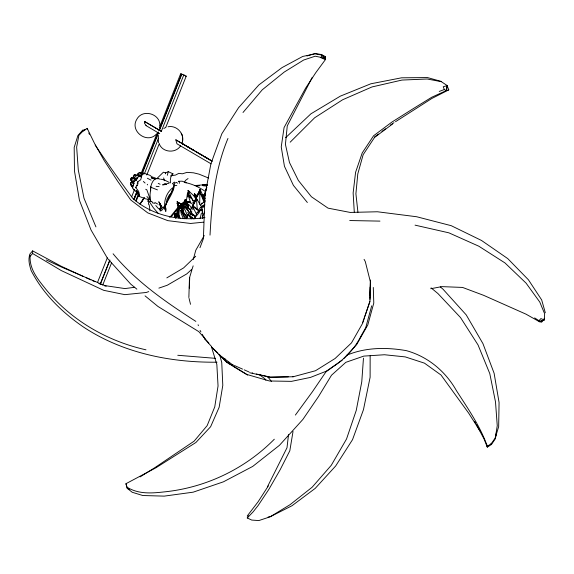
<?xml version="1.0" encoding="UTF-8"?>
<svg xmlns="http://www.w3.org/2000/svg" width="574" height="574" viewBox="0 0 574 574"><rect width="100%" height="100%" fill="white"/><g stroke="black" fill="none" stroke-linecap="round" stroke-linejoin="round"><path stroke-width="0.86" d="M370.151 355.837L370.115 377.29L363.457 409.7L352.529 439.662L335.675 465.973L315.234 488.359L292.044 505.708L270.576 516.55L268.087 517.088M187.433 196.918L187.468 193.065L194.249 201.79M133.254 182.826L130.592 179.884L131.252 177.918L131.905 177.789L135.808 180.15M202.177 213.198L202.227 209.288L197.183 212.308L196.631 214.525L195.009 216.455L194.866 218.924M369.965 301.3L370.402 280.019M369.986 295.89L370.18 287.065M369.95 297.461L370.374 281.777L365.294 261.586L364.074 259.348M199.716 204.344L199.831 191.745L196.638 196.272L194.981 200.333M369.943 299.348L369.986 297.662M188.86 297.569L189.492 277.45M369.878 301.881L364.87 316.131M178.105 214.525L178.758 208.771M189.32 288.162L189.729 277.077L191.895 269.859M179.303 183.4L179.368 181.606L178.385 181.291L182.166 181.183L186.263 182.79L184.548 182.46M129.616 489.543L127.328 488.445L125.95 483.703L155.877 467.81L195.928 442.475L210.629 426.719L219.153 407.253L222.798 385.348L221.751 362.61L219.907 355.493L211.476 346.897L216.836 364.454L218.048 385.986L214.748 406.909L207.157 425.621L194.148 441.141L154.994 467.566L140.128 476.886M150.309 198.295L150.022 194.844L150.919 186.772M165.111 205.815C168.778 198.468 175.163 190.346 174.446 182.066L172.387 183.709L173.326 184.053L173.692 184.993L173.657 187.174L165.111 205.815L166.073 209.13L165.8 211.289C162.621 202.866 166.123 192.068 173.657 187.174M138.104 192.599L138.018 193.811L138.485 194.227M87.119 129.387L87.176 128.339L83.036 131.023L78.911 135.306L76.651 147.073L78.286 170.04L83.998 198.231L95.923 226.888M186.32 201.639L187.468 193.065L190.489 198.001M191.752 211.512L191.594 214.095L192.527 214.073L195.009 216.455M141.807 174.116L140.723 176.527M202.364 216.104L202.385 217.847M210.012 235.125C211.77 202.27 215.092 169.086 227.957 138.449M183.443 212.552L180.58 206.26L177.51 205.183C181.879 208.068 176.778 214.36 180.236 218.263M363.464 358.183L361.764 381.868L356.246 410.417L346.538 438.988L331.263 465.313L312.12 487.247L290.128 504.632L270.218 516.779L258.845 520.568L251.735 520.066L247.251 517.978L248.463 515.71L247.251 515.961L258.156 501.705L268.338 485.898M182.453 206.209C183.25 204.875 180.867 204.452 182.575 205.406L182.776 206.116M166.496 203.899L166.74 202.22M166.618 202.514L166.883 199.458L169.23 195.103L171.49 193.129M202.55 218.314L202.816 214.274L202.227 209.288L199.149 211.555M137.473 177.732L137.308 178.945M187.174 217.761L187.54 214.36L192.204 217.316L193.33 218.888M288.514 434.604L287.007 447.734L267.462 486.766M204.609 205.277L200.269 207.695L198.948 209.417L198.374 212.28L200.247 209.596L204.609 206.145M186.629 200.19L185.151 199.501L184.871 203.648M182.697 139.597L182.295 142.417C184.914 133.929 176.792 124.945 168.06 126.754M158.108 138.234L158.524 135.414M179.382 216.534L177.847 213.377L177.402 208.771L177.222 213.743L178.571 217.151M190.726 210.098L191.386 207.401M136.095 178.708L133.362 176.785L134.029 174.855L136.361 174.826L139.052 176.641M134.115 181.657L136.375 179.784M496.331 432.796L495.405 438.687L491.466 444.47L487.333 447.153L483.925 438.701L476.434 424.71M293.027 431.497L289.82 450.769L280.141 469.754L268.826 489.428L258.156 505.486L253.156 511.821L247.251 517.978M184.835 203.863L185.115 202.27M133.146 185.187L133.225 184.735M82.979 276.302L61.318 266.307L32.625 250.874L30.085 253.773C27.789 259.398 29.475 265.059 31.168 270.598C43.172 293.945 62.229 312.55 83.747 327.216C123.008 353.096 170.507 362.675 217.001 362.194M354.294 212.272L353.139 192.957L355.579 172.322L362.223 152.921L373.574 135.794L391.748 122.19L413.488 108.5L431.784 97.228L446.314 90.599L447.225 85.583L441.277 81.651L427.2 79.004L401.972 80.059L371.988 86.947L342.621 99.768L314.645 117.77L290.171 142.187M201.338 213.399L200.089 218.493M447.225 86.33L447.225 85.583L443.25 86.739L444.326 89.544L446.314 90.599L447.225 85.957L448.775 89.86L431.784 98.506L395.493 121.724M191.594 217.747L187.54 214.36L186.392 218.644M167.299 175.328L168.268 171.655L172.968 173.822L171.16 176.053M184.67 201.883L185.151 199.501M172.968 173.822L171.074 175.716L170.335 180.006L170.478 182.934M194.112 196.179L194.622 193.725L196.114 196.789M142.201 174.295L141.785 173.183L141.025 173.226M156.006 178.858L155.418 178.033L151.751 176.763L149.972 175.335L143.593 173.054L142.266 173.965L140.752 179.676L137.444 182.044L137.1 185.66L136.54 185.775L135.572 187.619C137.652 189.822 140.307 192.584 138.865 195.913L138.599 196.165L145.1 198.719L147.913 199.322M178.083 215.315L178.679 217.876L178.815 216.534M307.355 202.5L293.407 185.38L284.439 166.281L281.238 146.93L284.073 127.55L305.562 88.26L315.786 72.661L325.429 59.588L325.042 58.218L325.429 56.568L320.945 54.473L315.198 53.432L306.968 55.979M183.802 206.317L185.725 206.963L186.177 205.255L184.972 204.724M132.644 185.739L132.723 187.49M196.875 196.904L199.336 191.651L202.672 196.796L204.617 201.209M193.266 259.563L195.763 250.271L204.251 235.527M371.694 305.827L365.724 327.654L360.694 336.572C354.667 348.777 344.759 358.901 333.544 366.442M196.286 197.829L200.082 189.377L202.27 194.199L203.662 200.283M166.589 202.816L166.065 205.04M150.704 190.783C149.764 185.99 153.724 175.335 159.945 179.196M179.045 207.157L179.088 206.389L177.51 205.183L179.569 205.714M495.233 437.926L498.663 426.676L499.071 402.489L494.114 373.265L482.949 343.632L466.224 314.896L443.02 289.203L440.323 286.921M194.112 203.361L194.364 202.557M193.158 265.848L192.147 269.027L186.765 273.906L167.307 285.221L158.869 288.126M142.546 174.769L142.266 173.965L141.168 174.589L140.314 176.046L137.222 177.56L136.239 179.655L133.886 181.456L133.656 184.519L132.264 186.722L132.379 187.877L134.445 190.618L136.167 191.257L136.318 190.783L136.167 191.257L137.222 191.651M369.864 301.242L364.842 316.568M193.998 203.792L196.2 198.116L199.831 191.745L204.251 202.615M136.167 191.257L136.325 190.776M364.569 317.393L362.675 323.205L351.489 342.886L335.101 358.499L315.492 370.732L293.235 376.738L270.361 377.254L249.64 372.741M181.154 74.326L180.602 73.895L159.307 127.729M193.969 195.691L194.622 193.725L195.21 196.193M141.168 174.589L140.235 176.362M362.976 321.397L363.873 318.886M364.174 318.046L364.569 316.956M199.207 191.788L200.082 189.377L200.448 190.991M180.365 206.224L181.09 205.815L181.205 208.513M199.953 247.724L203.39 238.698L204.99 195.232L210.931 163.69L221.851 133.728L238.59 107.675L258.867 84.93L282.064 67.589L302.72 56.446L314.99 53.884L322.05 55.097L325.042 58.218L315.198 56.202L303.675 60.019L284.259 72.044L262.253 89.809L243.01 112.49M195.038 201.352L195.483 200.254M190.36 214.568L190.819 213.37L192.527 214.073M97.472 282.544L107.338 257.812M131.661 196.796L134.625 189.377M142.467 173.628L141.154 173.291L157.326 132.702M158.51 132.085L141.807 173.47M159.17 130.427L181.606 74.082L186.234 76.163M142.259 173.57L158.754 132.156M159.414 130.492L181.843 74.161M100.228 284.08L109.849 259.965M133.964 199.487L137.337 191.049M100.637 283.506L109.828 260.46M134.094 199.608L137.394 191.336M144.347 173.886L158.618 138.097M161.258 131.482L183.816 74.893L184.383 75.137M135.708 200.778L138.363 194.12M102.674 285.185L111.629 262.734M136.16 201.201L138.808 194.55M146.8 174.984L159.378 143.435M165.664 127.665L186.227 76.163L185.725 76.127M133.599 199.723L136.899 191.458M203.827 200.089L204.818 197.65M177.402 208.771L176.935 213.248L178.213 216.463M148.049 199.027L148.831 200.957L148.386 204.165L149.018 204.523L149.563 206.633L149.807 210.852M184.692 182.109L185.388 180.48L188.042 178.564M205.32 201.704L201.818 203.282L200.979 205.076M201.639 210.565L202.227 209.288M204.667 212.143L202.5 216.484M201.144 207.458L201.503 206.798L196.401 198.374L193.818 203.519L193.144 206.159M138.599 196.165L139.037 195.282M160.964 208.986L160.655 207.601L161.272 205.75L161.818 207.106M160.11 208.85L161.215 205.736L158.754 201.768L160.698 204.782M197.205 200.283L196.401 198.374L194.457 201.381L193.653 204.337M312.278 77.303L287.265 125.907L285.429 144.39L289.461 162.492L298.337 180.423L311.424 196.767L328.063 208.154L350.183 212.43L377.434 211.77L416.674 216.75L451.236 225.69L481.529 240.477L507.739 258.594L528.432 279.796L541.677 299.922L545.3 312.73M132.644 186.392L132.859 185.998M130.693 183.063L130.98 182.539M200.29 193.474L199.336 191.651L196.437 196.308L194.88 202.235M180.329 205.291C181.183 204.753 180.58 205.506 179.999 205.829M171.533 191.788L173.004 189.922M141.29 173.484C140.156 172.021 137.495 172.631 137.796 174.604L139.769 176.426M140.056 203.799L144.16 197.643M140.027 204.351L144.182 197.965M362.388 322.681L362.675 322.236M487.333 447.153L486.738 445.015L487.333 446.307L491.466 443.515L495.405 437.625L497.249 425.643L495.506 401.936L489.787 373.595L478.042 344.945L460.513 317.544L437.905 293.522L431.081 287.875M141.807 201.61L144.239 197.994M342.154 360.214L326.427 371.148L312.378 391.791L295.388 415.059M169.71 217.539L178.521 206.705M163.339 207.688C166.13 203.885 163.038 209.56 161.416 210.644L160.124 211.038L159.967 208.19M324.518 57.816L325.429 56.568M194.844 217.811L199.393 212.344M180.638 145.789C175.974 153.38 163.253 152.763 159.543 144.569M147.504 201.28L148.896 199.472M157.9 178.952L158.316 178.421M171.138 216.872L178.536 208.032M163.403 207.192L162.916 207.085L160.419 209.747L160.655 207.601M203.045 197.018L205.176 194.866M85.619 129.659L82.62 130.219L77.913 135.557L74.19 147.389L74.477 171.052L79.434 200.269L91.015 229.959L107.553 258.458L130.757 284.152L136.885 289.174M544.231 319.201L541.583 322.208L539.366 321.691L525.999 314.157L483.652 295.337L462.565 287.431L441.75 286.627L430.679 288.751M204.401 195.935L205.234 195.009M544.231 318.319L544.231 320.084L539.366 321.691L538.964 320.701L540.895 318.57L544.231 320.084L544.654 313.784L539.761 302.024L526.064 283.126L504.941 262.906L478.809 246.203L448.875 232.829L415.059 225.144M130.728 182.546L131.288 182.223L133.139 183.644M145.983 349.817C106.405 340.97 69.676 319.496 44.428 287.509C37.102 278.376 29.475 268.654 30.085 256.284L32.625 253.514L32.625 250.874M373.294 287.452L373.789 303.058L367.791 324.949L356.612 344.701L343.797 358.499M179.805 142.596L180.064 142.316L196.157 151.766M204.236 199.357L205.219 198.353M195.712 256.241L183.608 267.914L166.819 277.888M201.115 207.537L202.105 206.597M285.637 137.688L310.929 113.81L340.31 96.152L370.84 83.79L401.542 77.813L427.479 77.569L441.564 81.508M156.709 178.736L163.389 172.207L165.491 172.91L168.268 171.655M202.608 206.131L204.789 204.186M180.925 204.308L186.564 199.666M182.173 204.473L185.237 201.804M274.307 439.218C245.005 468.936 205.6 487.756 164.071 491.918C151.536 493.331 138.542 494.236 127.328 487.383M191.938 206.489L192.405 206.095L194.385 206.784L198.626 210.45M204.086 201.13L205.176 200.283M156.264 134.273C146.822 144.289 129.415 130.85 136.863 119.205C142.589 108.558 160.411 113.652 159.888 125.656M374.277 137.179L378.467 134.043M381.961 131.424L385.455 128.813M390.349 125.146L393.994 122.678M392.451 124.063L374.513 137.487L363.163 154.671L357.796 173.886L355.902 193.768L357.932 212.272M204.258 217.209L203.842 217.453M326.427 371.148L310.462 377.412L291.499 381.358L269.443 380.985L246.949 374.485L226.221 361.778L219.907 355.493M326.097 371.73L332.87 366.922M133.103 185.646L133.512 185.366M182.891 204.48L181.807 204.911L182.668 205.298M183.328 205.865L182.554 205.392L180.889 205.722L181.032 204.688L181.169 205.284M163.812 128.511L165.104 127.794M539.366 321.691L541.454 320.622M175.285 182.963L176.548 182.374L177.545 183.242M194.787 185.553L205.119 184.706L202.457 185.101L205.119 184.706L207.451 185.072M84.665 130.37L83.036 131.023L82.62 130.219M439.246 91.438L444.326 89.544M183.902 203.784L181.807 204.911L184.684 205.851L185.754 206.977M148.745 291.614L146.219 292.482L124.867 294.656L103.672 290.308L61.318 270.591L32.625 253.514M346.883 355.17C365.71 347.284 386.575 347.184 406.414 350.657C427.917 356.626 445.589 371.371 456.474 390.715C467.896 408.523 480.244 426.209 487.333 446.307M446.314 90.599L448.775 89.86M181.319 205.714L180.681 205.492L181.678 204.983M181.556 205.356L182.274 205.765M169.057 183.206L162.578 184.878L166.037 184.484M186.78 201.94L183.967 202.902L187.418 203.971M131.525 182.123L132.766 182.245M204.789 205.09L201.194 206.712M181.484 205.506L180.516 205.549L182.51 206.855L183.293 208.233M135.701 180.545L136.289 180.423M138.578 194.873L138.133 194.306C137.782 190.267 138.93 195.153 138.04 193.833M136.54 185.775L137.337 185.632M175.852 215.831L174.589 213.829L176.849 213.435M177.258 213.585L174.589 213.829L176.311 215.889M171.074 175.716L175.565 175.063L178.794 173.37L182.396 173.8L187.024 172.365L193.51 172.817L199.027 174.159L208.556 178.026M134.668 287.287L124.974 288.579L104.791 285.594L61.877 267.233L46.214 259.922M187.009 202.07L183.967 202.902C187.375 203.053 190.647 205.227 191.479 208.649M195.82 196.229L197.485 196.043M194.751 195.375L197.341 195.088M201.668 194.615L203.397 194.421L204.997 194.966M181.276 205.686L182.18 205.765M203.648 222.16L190.575 223.465L167.773 220.638L147.755 212.882L130.736 199.982L117.476 180.961L104.038 160.325L94.48 143.335L87.176 128.339M183.831 204.696L181.807 204.911L184.72 203.935L185.883 204.1L188.286 206.181M204.947 217.618C179.684 221.421 152.44 215.666 132.946 198.561C119.901 181.054 107.36 163.174 95.155 145.071M135.572 187.619L136.361 187.554M185.05 202.801L183.967 202.902L187.598 201.467L189.004 201.775M196.387 185.94L199.551 185.761M174.561 185.567L176.785 185.467M174.589 213.829L177.208 213.736M288.306 376.831L270.304 377.14L256.327 374.011M292.611 376.745L293.235 376.738M165.857 184.053L164.078 184.075L166.553 184.534M180.616 73.888L181.606 74.082M226.565 362.309L229.177 362.338M131.984 177.646L136.275 179.626M349.717 220.538L379.952 221.112M215.437 358.341L177.768 355.277M223.293 358.693L225.037 358.779M150.345 124.867L144.44 121.401L144.49 123.223L146.126 125.57M134.388 174.618L136.698 175.766M137.516 183.78L138.312 183.823M141.548 173.154L139.755 172.652M188.645 207.494L186.177 205.255M156.114 186.313L159.084 186.607M202.959 185.725L206.41 186.069M132.264 186.722L133.197 186.815M182.145 204.279L182.783 204.366M187.038 203.053L183.967 202.902L189.025 202.464L191.3 203.088L193.244 205.033L193.043 205.707L193.216 205.255M205.076 184.728L207.429 185.079M184.319 182.374C191.989 183.716 199.293 187.174 205.628 191.666M154.808 203.339L152.447 202.88M104.518 285.816L106.212 286.153M188.337 201.668L190.138 202.034M160.734 179.167L164.207 179.899L169.344 182.467M137.444 182.044L138.219 182.216M181.269 204.796L180.968 203.971L182.496 204.337M180.207 206.217L177.51 205.183L180.121 207.343M131.252 177.918L131.891 178.313M155.411 179.002L151.199 177.804L154.191 178.787M252.144 372.878L252.725 373.043M185.725 202.866L186.722 203.167M184.39 207.393L185.474 207.745L190.238 213.636M190.661 209.826L188.243 207.788L185.689 206.949M203.296 195.382L204.99 195.956M131.79 186.155L130.413 183.931M142.316 173.779L141.613 173.52M157.448 189.894L150.653 187.167M182.855 204.624L177.144 201.847L179.081 207.027M175.529 218.12L174.733 216.872L176.656 217.632M180.968 203.971L182.568 204.624M325.429 59.588L320.945 57.744L322.05 55.097L320.945 54.473L325.042 58.218M232.312 364.612L222.195 356.992M232.657 364.748L233.568 365.143M178.787 214.224C176.254 211.863 181.384 205.356 177.51 205.183L180.58 207.092L182.69 212.559M249.03 371.974L244.187 369.835M234.386 365.502L242.558 369.111M86.157 277.737L90.936 279.897M92.529 280.614L94.911 281.691M98.893 283.491L101.282 284.568M158.237 183.393L160.081 184.24M138.162 173.291L139.791 174.259M150.532 201.122L152.576 202.141M147.353 178.249L151.027 180.114M145.717 189.269L146.858 189.858L150.984 201.517M178.543 208.907L177.179 203.332L178.543 204.057M134.065 175.615L136.282 177.215M211.16 163.877L176.943 143.787L175.823 139.826L180.064 142.316M154.88 202.514L157.642 204M175.716 217.948L174.733 216.872L176.211 217.697M180.745 203.899L177.144 201.847L178.191 204.157M158.984 204.674L161.509 206.188M184.706 145.043L175.823 139.826M186.694 201.252L184.835 200.771L184.806 203.964M144.44 121.401L161.373 131.346M155.626 127.973L160.849 131.037M182.037 143.478L189.169 147.662M158.417 129.609L159.586 130.291M193.933 150.453L181.649 143.249M205.234 157.097L212.057 161.1M158.919 129.903L160.419 130.786M178.751 141.548L179.662 142.079M202.679 155.597L195.827 151.572L207.666 158.532M204.208 156.494L209.905 159.845M190.841 148.637L197.879 152.777M212.215 161.201L199.637 153.81M159.694 133.656L145.904 125.555M200.649 154.399L202.407 155.439M186.485 146.083L188.329 147.174M189.248 147.705L191.092 148.795M191.788 149.197L193.452 150.187M247.652 375.095L232.908 366.183M155.568 127.937L150.804 125.132M231.135 365.1L232.212 365.76M230.425 364.669L228.079 363.22L219.06 354.187L219.476 355.808M134.424 178.98L135.048 179.375M178.6 217.446L175.723 215.272M174.733 216.872L176.268 217.84M178.292 206.504L177.179 203.332L178.399 204.122M187.856 207.63L188.236 207.874L187.619 204.15M134.165 181.362L131.676 179.267M160.698 209.969L158.194 208.348L155.791 205.506M534.652 317.917L538.964 320.701M186.385 201.374L184.864 200.692L185.624 202.263M142.639 173.728L143.184 174.209M184.405 206.253L190.712 210.106L190.833 212.94M195.849 321.39C165.764 302.118 136.045 281.554 113.092 253.78M201.818 203.282L202.328 203.641M130.772 178.528L131.453 179.031M198.755 210.866L192.405 206.095L192.914 209.84M140.63 176.29L137.767 174.094M197.183 212.308L197.75 212.724M259.297 374.506L264.829 378.761L265.884 380.167M135.651 179.117L133.677 177.574L133.254 176.483M190.561 214.956L190.819 213.37L195.225 216.814M127.277 488.316L132.163 492.255L142.782 495.52L164.221 496.123L193.18 492.169L223.429 481.823L252.718 466.418L279.445 445.324L302.85 419.472L318.548 396.505L331.507 375.217L345.828 362.33L363.816 356.102L384.48 354.746L405.28 356.906L424.473 363.155L441.019 375.023L468.578 413.007L480.007 430.931M131.711 184.311C129.451 181.628 130.485 185.567 132.113 186.6M138.133 194.306L139.303 195.246M145.05 295.868L157.979 306.473L198.805 331.643L208.857 343.08M266.824 376.422L268.79 378.058L271.516 381.595M143.357 181.456L145.078 183.041M217.833 353.017L211.476 346.897M192.477 200.283L192.9 200.692L188.157 190.396L188.337 194.507M133.591 189.097L134.524 190.001M177.144 201.847L178.112 202.787M188.552 192.771L188.157 190.396L195.576 197.492M185.029 200.972L185.517 200.678L186.715 201.747M146.93 196.545L150.517 200.168M184.67 207.881L183.386 206.554L180.516 205.549C183.092 206.245 182.941 209.567 183.206 211.749M158.166 213.341L153.337 207.709L148.831 200.957M176.39 217.496L174.661 215.185L176.62 217.288M179.432 206.145L177.179 203.332M132.608 181.649L130.592 179.884M183.996 206.224L185.359 207.695M211.426 346.395L205.298 339.614L202.227 334.262M188.157 190.396L189.262 191.694M174.661 215.185L176.548 217.51M185.474 207.738L183.056 205.47L180.516 205.549C184.656 207.006 185.768 211.892 187.346 215.53M491.466 443.515L491.172 443.135L491.466 444.47M189.972 217.245L191.264 218.873M196.631 214.525L192.405 206.095M182.604 212.825L180.853 210.22L184.878 218.823M186.428 216.922L186.241 216.649M133.19 182.13L134.23 183.493M190.819 213.37L192.67 215.795M138.104 192.764L138.384 193.151L137.76 192.089M190.331 213.672C187.906 210.213 185.395 205.219 180.516 205.549L181.678 205.865L182.518 207.874M187.425 217.733L184.972 214.375L180.853 210.22L186.227 218.744M140.314 176.046L140.989 177.057M178.686 217.768L176.727 213.715L178.069 215.781M186.091 201.976L184.835 200.771L185.129 202.091M183.084 211.347L186.005 216.183M190.001 216.29L187.784 212.344M200.613 194.084L201.345 195.303M189.269 196.222L190.252 197.858M147.253 184.283L147.618 184.893M193.912 202.019L194.285 202.644M474.655 421.596L475.545 423.153M176.727 213.715L178.435 216.728M203.727 336.816L205.298 339.614M200.068 330.394L200.929 331.944M187.755 204.94L188.43 206.145M161.05 205.765L159.737 203.404L161.208 206.095M161.344 205.887L161.746 206.855M192.785 202.084L193.646 203.741M181.255 133.261L182.166 135.041L182.697 138.119M88.776 133.01L89.429 134.366M190.661 202.923L187.468 193.065L187.476 194.636M183.264 218.687L181.119 213.248L180.788 211.038M187.54 214.36L188.215 215.896M165.8 211.289L164.846 209.072L164.638 206.504M178.837 205.535L179.375 206.819M193.603 214.324L194.148 215.673M127.328 488.445L125.95 483.703M198.08 324.762L198.389 325.68M29.704 255.172L30.085 256.284M186.084 203.641L186.615 205.241M192.577 217.56L192.728 218.055M178.787 205.456L179.21 206.841M178.485 215.494L179.145 217.704M182.819 209.015L183.415 211.282M189.068 298.408L190.518 304.313M163.683 177.918L164.3 180.717M158.115 139.697L158.654 142.79M165.491 172.91L165.635 173.822M143.593 173.054L143.708 173.929M180.329 207.96L180.394 208.484M197.32 209.56L196.401 198.374M194.966 197.729L194.622 193.725M199.336 191.651L199.408 193.416M200.096 193.955L200.082 189.377M206.726 187.332L204.021 196.351L206.769 187.339M190.726 211.361L190.561 210.019L190.726 211.404"/></g></svg>
